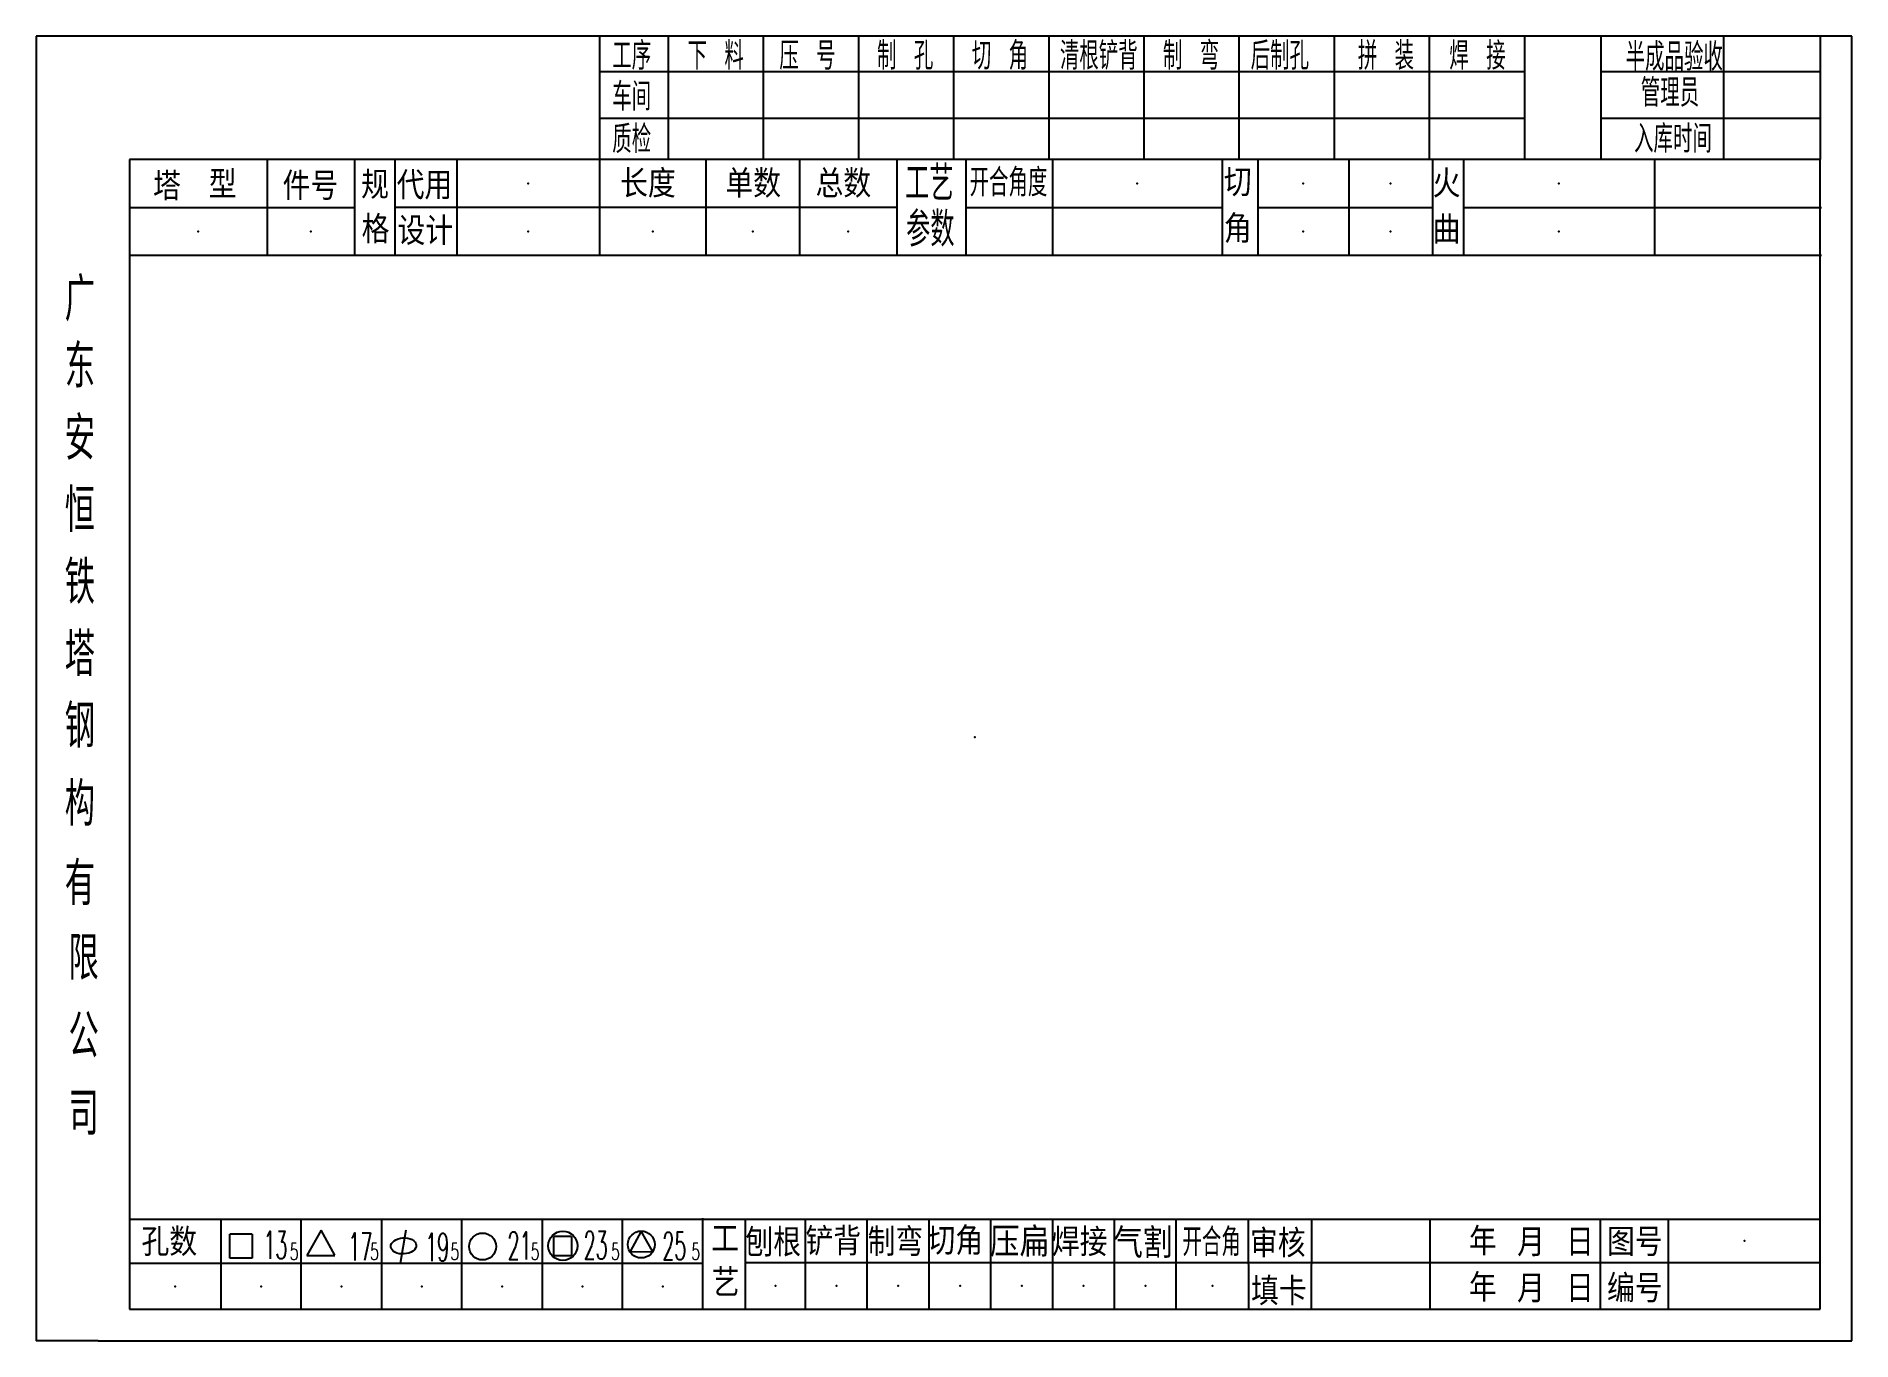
# Model space of a CAD drawing. Header units: inches. Extents: x -82 to 212, y -36 to 176.
import ezdxf

# ---------------------------------------------------------------- set-up
doc = ezdxf.new("R2010")
doc.units = ezdxf.units.IN
doc.header["$LTSCALE"] = 20
doc.header["$MEASUREMENT"] = 0
doc.styles.add('hz', font='txt.shx', dxfattribs={"width": 0.7, "oblique": 12, "bigfont": 'hztxt.shx'})

msp = doc.modelspace()

# ---------------------------------------------------------------- linework, layer by layer
at = {"color": 243}
for p, q in [((-81.8, 175.67), (-81.8, -35.5)), ((212, 175.67), (-81.8, 175.67)), ((9.34, 175.67), (9.34, 155.71)), ((20.44, 175.67), (20.44, 155.71)), ((35.84, 175.67), (35.84, 155.71)), ((51.24, 175.67), (51.24, 155.71)), ((66.64, 175.67), (66.64, 155.71)), ((82.04, 175.67), (82.04, 155.71)), ((97.44, 175.67), (97.44, 155.71)), ((112.84, 175.67), (112.84, 155.71)), ((128.24, 175.67), (128.24, 155.71)), ((143.64, 175.67), (143.64, 155.71)), ((159.04, 175.67), (159.04, 155.71)), ((159.04, 175.67), (159.04, 155.71)), ((171.39, 175.67), (171.39, 155.7)), ((191.25, 175.67), (191.25, 155.7)), ((206.92, 175.67), (206.92, 155.7)), ((212, 145.7), (212, 175.67)), ((159.04, 169.91), (9.34, 169.91)), ((206.92, 169.91), (171.39, 169.91)), ((159.04, 162.38), (9.34, 162.38)), ((206.92, 162.38), (171.39, 162.38)), ((-13.76, 155.77), (-13.76, 140.2)), ((9.34, 155.71), (9.34, 140.21)), ((26.57, 155.8), (26.57, 140.2)), ((41.7, 155.8), (41.7, 140.2)), ((-66.7, 155.7), (-66.7, -30.42)), ((206.92, 155.7), (-66.7, 155.7)), ((-44.46, 155.71), (-44.46, 140.21)), ((57.49, 155.7), (57.49, 140.2)), ((68.61, 155.7), (68.61, 140.2)), ((82.65, 155.7), (82.65, 140.2)), ((110.1, 155.7), (110.1, 140.2)), ((115.89, 155.7), (115.89, 140.2)), ((130.59, 155.7), (130.59, 140.2)), ((144.14, 155.7), (144.14, 140.2)), ((149.15, 155.7), (149.15, 140.2)), ((180.07, 155.7), (180.07, 140.2)), ((206.92, -30.42), (206.92, 155.7)), ((-30.23, 147.89), (-66.7, 147.89)), ((57.49, 147.95), (-23.69, 147.95)), ((68.61, 147.95), (110.1, 147.95)), ((115.89, 147.95), (144.14, 147.95)), ((149.15, 147.95), (207.1, 147.95)), ((212, -35.5), (212, 145.7)), ((207.1, 140.2), (-66.7, 140.2)), ((-66.7, -15.8), (206.92, -15.8)), ((-51.93, -15.8), (-51.93, -30.42)), ((-38.93, -30.42), (-38.93, -15.8)), ((-35.72, -17.6), (-38.01, -21.7)), ((-33.47, -21.67), (-35.72, -17.6)), ((-25.93, -15.8), (-25.93, -30.42)), ((-22.01, -17.6), (-22.94, -23.01)), ((-12.93, -30.42), (-12.93, -15.8)), ((0.07, -15.8), (0.07, -30.42)), ((13.07, -30.42), (13.07, -15.8)), ((42.69, -30.42), (42.69, -15.7)), ((52.69, -30.42), (52.69, -15.7)), ((62.69, -30.42), (62.69, -15.7)), ((72.69, -30.42), (72.69, -15.7)), ((82.69, -30.42), (82.69, -15.7)), ((92.69, -30.41), (92.69, -15.7)), ((102.69, -30.42), (102.69, -15.7)), ((114.41, -30.42), (114.4, -15.87)), ((124.6, -30.42), (124.61, -15.87)), ((143.78, -30.42), (143.78, -15.76)), ((171.32, -30.45), (171.32, -15.78)), ((182.34, -30.43), (182.34, -15.76)), ((-50.48, -22.16), (-50.48, -18.23)), ((-46.87, -18.23), (-50.48, -18.23)), ((-46.87, -18.23), (-46.87, -22.16)), ((4.83, -18.61), (1.94, -18.61)), ((1.94, -21.76), (1.94, -18.61)), ((4.83, -18.61), (4.83, -21.76)), ((16.11, -17.76), (14.29, -21.04)), ((17.92, -21.02), (16.11, -17.76)), ((26.07, -22.98), (-66.7, -22.98)), ((-46.87, -22.16), (-50.48, -22.16)), ((-38, -21.72), (-33.48, -21.72)), ((4.83, -21.76), (1.94, -21.76)), ((14.31, -21.09), (17.95, -21.08)), ((32.94, -22.82), (206.92, -22.82)), ((-66.7, -30.42), (206.92, -30.42)), ((-71.8, -35.5), (-81.8, -35.5)), ((-71.8, -35.5), (212, -35.5))]:
    msp.add_line(p, q, dxfattribs=at)
at = {"color": 25}
for p, q in [((-23.7, 140.25), (-23.7, 155.75)), ((-30.23, 140.14), (-30.23, 155.64)), ((26.07, -30.42), (26.07, -15.68)), ((32.98, -30.49), (32.98, -15.89))]:
    msp.add_line(p, q, dxfattribs=at)
at = {"color": 243}
for centre, radius in [((-9.58, -20.25), 2.18), ((3.41, -20.14), 2.37), ((16.1, -19.93), 2.18)]:
    msp.add_circle(centre, radius, dxfattribs=at)
msp.add_ellipse((-22.37, -20.16), major_axis=(-2.06, -0.14), ratio=0.631198, dxfattribs=at)
for p in [(-2.21, 151.82), (96.37, 151.82), (123.24, 151.82), (137.37, 151.82), (164.61, 151.82), (-55.58, 144.05), (-37.35, 144.05), (-2.21, 144.07), (17.96, 144.07), (34.14, 144.07), (49.6, 144.07), (123.24, 144.07), (137.37, 144.07), (164.61, 144.07), (70.11, 62.2), (194.63, -19.31), (-59.31, -26.7), (-45.43, -26.7), (-32.43, -26.7), (-19.43, -26.7), (-6.43, -26.7), (6.57, -26.7), (19.57, -26.7), (37.83, -26.62), (47.69, -26.62), (57.69, -26.62), (67.69, -26.62), (77.69, -26.62), (87.69, -26.62), (97.69, -26.62), (108.55, -26.62)]:
    msp.add_point(p)

# ---------------------------------------------------------------- texts
at = {"color": 243, "style": 'hz'}
for s, height, width, p in [('工序', 4.5, 0.7, (11.41, 170.26)), ('下 料', 4.5, 0.7, (23.6, 170.26)), ('压 号', 4.5, 0.7, (38.45, 170.26)), ('制 孔', 4.5, 0.7, (54.26, 170.26)), ('切 角', 4.5, 0.7, (69.6, 170.26)), ('清根铲背 ', 4.5, 0.7, (83.85, 170.26)), (' 制 弯', 4.5, 0.7, (97.72, 170.26)), (' 后制孔', 4.5, 0.7, (111.91, 170.26)), ('拼 装', 4.5, 0.7, (132.07, 170.26)), (' 焊 接', 4.5, 0.7, (144.07, 170.26)), ('半成品验收', 4.5, 0.7, (175.41, 170.09)), ('车间', 4.5, 0.7, (11.41, 163.65)), ('管理员', 4.5, 0.7, (177.87, 164.28)), ('质检', 4.5, 0.7, (11.41, 156.76)), ('入库时间', 4.5, 0.7, (176.77, 156.81)), ('工艺', 5.6, 0.7, (58.8, 149.06)), ('开合角度', 4.5, 0.7, (69.23, 149.74)), ('参数', 5.6, 0.7, (58.97, 141.64)), ('广', 7, 0.7, (-77.2, 129.6)), ('东', 7, 0.7, (-77.2, 118.74)), ('安', 7, 0.7, (-77.2, 107.09)), ('恒', 7, 0.7, (-77.2, 95.43)), ('铁', 7, 0.7, (-77.2, 83.76)), ('塔', 7, 0.7, (-77.2, 72.09)), ('钢', 7, 0.7, (-77.2, 60.49)), ('构', 7, 0.7, (-77.2, 47.88)), ('有', 7, 0.7, (-77.2, 35)), ('限', 7, 0.7, (-76.59, 22.93)), ('公', 7, 0.7, (-76.59, 10.32)), ('司', 7, 0.7, (-76.59, -2.23)), ('开合角', 4.5, 0.7, (103.68, -21.79)), ('13', 4.5, 0.5, (-45.03, -22.27)), ('5', 2.69, 0.6, (-40.77, -22.42)), ('17', 4.5, 0.5, (-31.3, -22.54)), ('5', 2.69, 0.6, (-27.77, -22.42)), ('19', 4.5, 0.5, (-18.85, -22.6)), ('5', 2.69, 0.6, (-14.77, -22.42)), ('21', 4.5, 0.5, (-5.53, -22.38)), ('5', 2.69, 0.6, (-1.77, -22.42)), ('23', 4.5, 0.5, (6.79, -22.28)), ('5', 2.69, 0.6, (11.23, -22.42)), ('25', 4.5, 0.5, (19.52, -22.42)), ('5', 2.69, 0.6, (24.23, -22.42))]:
    msp.add_text(s, height=height, dxfattribs=dict(at, width=width)).set_placement(p)
for s, height, p in [('塔', 4.5, (-62.91, 149.13)), ('型', 4.5, (-53.9, 149.43)), ('单数', 4.5, (29.72, 149.55)), ('总数', 4.5, (44.31, 149.54)), ('孔数', 4.5, (-64.78, -21.79)), ('压扁', 4.8, (72.53, -21.92)), ('气割', 4.8, (92.48, -22.1)), ('图号', 4.5, (172.4, -21.8)), ('编号', 4.5, (172.4, -29.3))]:
    msp.add_text(s, height=height, dxfattribs=at).set_placement(p)
at = {"color": 25, "style": 'hz'}
for s, p in [('件号', (-41.94, 149.17)), ('规', (-29.23, 149.34)), ('代用', (-23.48, 149.27)), ('长度', (12.68, 149.55)), ('切', (110.39, 149.73)), ('火', (144.18, 149.57)), ('格', (-29.15, 142.13)), ('角', (110.39, 142.23)), ('曲', (144.18, 142.07)), ('设计', (-23.35, 141.89)), ('工', (27.41, -21.28)), ('刨根', (32.96, -21.87)), ('铲背', (42.69, -21.69)), ('制弯', (52.74, -21.79)), ('切角', (62.43, -21.61)), ('焊接', (82.56, -21.81)), ('审核', (114.62, -22)), ('年', (150.05, -21.7)), ('月', (157.85, -21.84)), ('日', (165.76, -21.82)), ('艺', (27.49, -28.38)), ('填卡', (114.8, -29.77)), ('年', (150.05, -29.18)), ('月', (157.85, -29.32)), ('日', (165.76, -29.3))]:
    msp.add_text(s, height=4.5, dxfattribs=at).set_placement(p)

doc.saveas('drawing.dxf')
